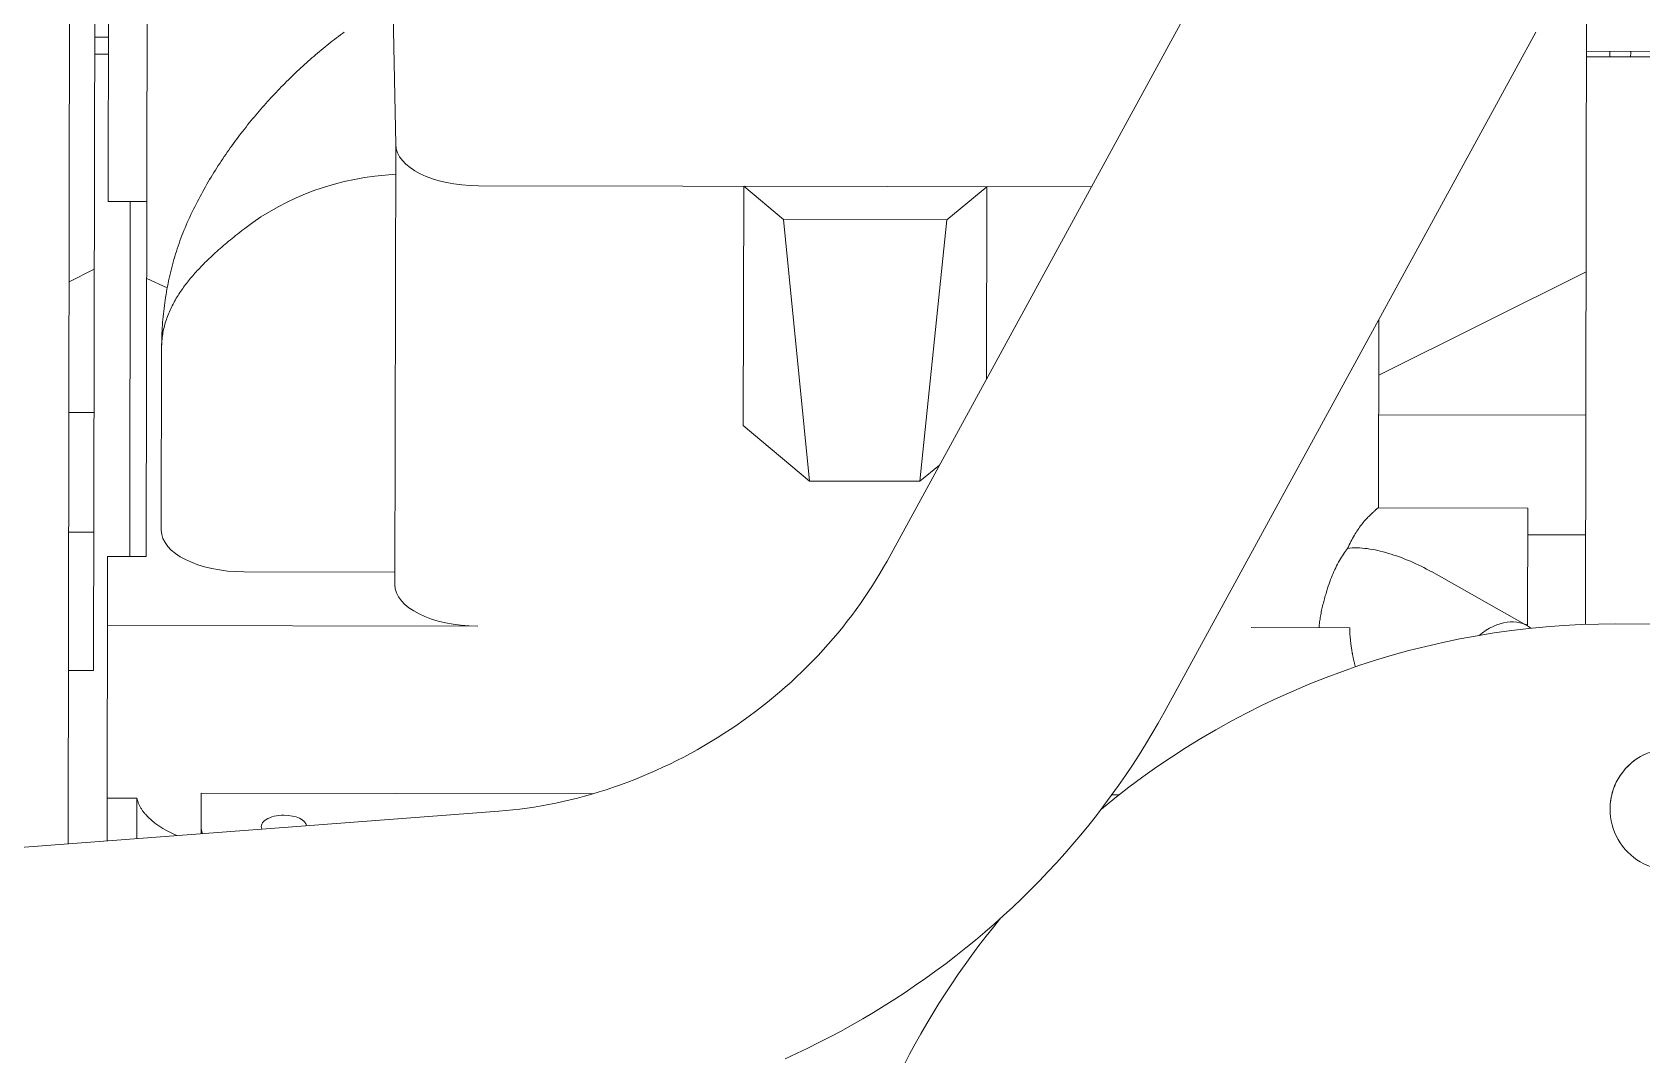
# Model space of a CAD drawing. Extents: x 766778 to 845620, y 133762 to 209800.
# Drawn here: x 786370.6 to 786661.9, y 190782 to 190967.1 of the extents above; entities that cross this region are included whole.
import ezdxf

# ---------------------------------------------------------------- set-up
doc = ezdxf.new("R2010")
doc.units = 0
doc.header["$MEASUREMENT"] = 0
doc.layers.get('0').update_dxf_attribs({"color": 1, "linetype": 'CONTINUOUS'})
doc.layers.add('LA-4748_SHOWN', color=2, linetype='CONTINUOUS', lineweight=53)

# ---------------------------------------------------------------- blocks, each defined once
blk = doc.blocks.new('ENGINE')
at = {"layer": 'LA-4748_SHOWN', "color": 252, "lineweight": 5}
for p, q in [((945327.42, 205511.88), (945328.94, 205801.34)), ((945335.09, 205628.04), (945335.76, 205755.29)), ((945341.75, 205563.81), (945342.74, 205750.98)), ((945332.15, 205543.22), (945333.2, 205743.78)), ((945543.51, 205685.38), (945475.81, 205562.52)), ((945602.19, 205550.61), (945602.84, 205673.86)), ((945387.15, 205638.17), (945386.69, 205669.09)), ((945377.92, 205658.58), (945377.57, 205658.32)), ((945335.25, 205657.78), (945332.75, 205657.79)), ((945374.08, 205655.61), (945373.74, 205655.33)), ((945374.43, 205655.89), (945374.08, 205655.61)), ((945374.77, 205656.17), (945374.43, 205655.89)), ((945375.12, 205656.45), (945374.77, 205656.17)), ((945375.46, 205656.72), (945375.12, 205656.45)), ((945375.81, 205656.99), (945375.46, 205656.72)), ((945376.16, 205657.26), (945375.81, 205656.99)), ((945376.51, 205657.53), (945376.16, 205657.26)), ((945376.86, 205657.8), (945376.51, 205657.53)), ((945377.21, 205658.06), (945376.86, 205657.8)), ((945377.57, 205658.32), (945377.21, 205658.06)), ((945593.57, 205657.8), (945525.86, 205534.93)), ((945335.23, 205654.73), (945332.73, 205654.74)), ((945370.71, 205652.72), (945370.38, 205652.42)), ((945371.04, 205653.02), (945370.71, 205652.72)), ((945371.38, 205653.31), (945371.04, 205653.02)), ((945371.71, 205653.61), (945371.38, 205653.31)), ((945372.05, 205653.9), (945371.71, 205653.61)), ((945372.38, 205654.19), (945372.05, 205653.9)), ((945372.72, 205654.48), (945372.38, 205654.19)), ((945373.06, 205654.77), (945372.72, 205654.48)), ((945373.4, 205655.05), (945373.06, 205654.77)), ((945373.74, 205655.33), (945373.4, 205655.05)), ((945619.26, 205654.23), (945602.73, 205654.32)), ((945629.75, 205653.18), (945602.73, 205653.32)), ((945606.93, 205654.3), (945606.93, 205653.3)), ((945367.77, 205649.96), (945367.45, 205649.64)), ((945368.09, 205650.27), (945367.77, 205649.96)), ((945368.41, 205650.58), (945368.09, 205650.27)), ((945368.74, 205650.9), (945368.41, 205650.58)), ((945369.06, 205651.2), (945368.74, 205650.9)), ((945369.39, 205651.51), (945369.06, 205651.2)), ((945369.72, 205651.82), (945369.39, 205651.51)), ((945370.05, 205652.12), (945369.72, 205651.82)), ((945370.38, 205652.42), (945370.05, 205652.12)), ((945364.91, 205647.04), (945364.6, 205646.71)), ((945365.23, 205647.37), (945364.91, 205647.04)), ((945365.54, 205647.7), (945365.23, 205647.37)), ((945365.85, 205648.03), (945365.54, 205647.7)), ((945366.17, 205648.36), (945365.85, 205648.03)), ((945366.49, 205648.68), (945366.17, 205648.36)), ((945366.81, 205649), (945366.49, 205648.68)), ((945367.13, 205649.32), (945366.81, 205649)), ((945367.45, 205649.64), (945367.13, 205649.32)), ((945362.15, 205643.96), (945361.85, 205643.61)), ((945362.46, 205644.31), (945362.15, 205643.96)), ((945362.76, 205644.66), (945362.46, 205644.31)), ((945363.06, 205645.01), (945362.76, 205644.66)), ((945363.37, 205645.35), (945363.06, 205645.01)), ((945363.68, 205645.69), (945363.37, 205645.35)), ((945363.98, 205646.03), (945363.68, 205645.69)), ((945364.29, 205646.37), (945363.98, 205646.03)), ((945364.6, 205646.71), (945364.29, 205646.37)), ((945359.78, 205641.08), (945359.49, 205640.71)), ((945360.08, 205641.45), (945359.78, 205641.08)), ((945360.37, 205641.82), (945360.08, 205641.45)), ((945360.66, 205642.18), (945360.37, 205641.82)), ((945360.96, 205642.54), (945360.66, 205642.18)), ((945361.26, 205642.9), (945360.96, 205642.54)), ((945361.55, 205643.25), (945361.26, 205642.9)), ((945361.85, 205643.61), (945361.55, 205643.25)), ((945357.5, 205638.06), (945357.22, 205637.67)), ((945357.78, 205638.45), (945357.5, 205638.06)), ((945358.06, 205638.83), (945357.78, 205638.45)), ((945358.34, 205639.21), (945358.06, 205638.83)), ((945358.63, 205639.59), (945358.34, 205639.21)), ((945358.92, 205639.97), (945358.63, 205639.59)), ((945359.2, 205640.34), (945358.92, 205639.97)), ((945359.49, 205640.71), (945359.2, 205640.34)), ((945387.15, 205638.21), (945386.73, 205558.57)), ((945355.57, 205635.3), (945355.3, 205634.89)), ((945355.84, 205635.7), (945355.57, 205635.3)), ((945356.11, 205636.1), (945355.84, 205635.7)), ((945356.39, 205636.5), (945356.11, 205636.1)), ((945356.66, 205636.89), (945356.39, 205636.5)), ((945356.94, 205637.28), (945356.66, 205636.89)), ((945357.22, 205637.67), (945356.94, 205637.28)), ((945353.72, 205632.4), (945353.46, 205631.97)), ((945353.98, 205632.82), (945353.72, 205632.4)), ((945354.24, 205633.24), (945353.98, 205632.82)), ((945354.5, 205633.66), (945354.24, 205633.24)), ((945354.76, 205634.07), (945354.5, 205633.66)), ((945355.03, 205634.48), (945354.76, 205634.07)), ((945355.3, 205634.89), (945355.03, 205634.48)), ((945351.95, 205629.35), (945351.71, 205628.9)), ((945352.2, 205629.79), (945351.95, 205629.35)), ((945352.45, 205630.24), (945352.2, 205629.79)), ((945352.7, 205630.68), (945352.45, 205630.24)), ((945352.95, 205631.11), (945352.7, 205630.68)), ((945353.2, 205631.54), (945352.95, 205631.11)), ((945353.46, 205631.97), (945353.2, 205631.54)), ((945402.11, 205630.67), (945513.04, 205630.08)), ((945450.11, 205630.41), (945449.88, 205587.11)), ((945457.27, 205624.38), (945450.11, 205630.41)), ((945486.87, 205624.22), (945494.11, 205630.18)), ((945494.11, 205630.18), (945493.92, 205595.39)), ((945335.09, 205628.04), (945342.09, 205628.01)), ((945338.75, 205563.82), (945339.09, 205628.02)), ((945350.52, 205626.6), (945350.29, 205626.12)), ((945350.76, 205627.06), (945350.52, 205626.6)), ((945350.99, 205627.53), (945350.76, 205627.06)), ((945351.23, 205627.99), (945350.99, 205627.53)), ((945351.47, 205628.45), (945351.23, 205627.99)), ((945351.71, 205628.9), (945351.47, 205628.45)), ((945348.98, 205623.24), (945349.18, 205623.7)), ((945349.39, 205624.19), (945349.18, 205623.7)), ((945349.61, 205624.68), (945349.39, 205624.19)), ((945349.84, 205625.17), (945349.61, 205624.68)), ((945350.06, 205625.65), (945349.84, 205625.17)), ((945350.29, 205626.12), (945350.06, 205625.65)), ((945486.87, 205624.22), (945457.27, 205624.38)), ((945461.83, 205577.05), (945457.27, 205624.38)), ((945481.82, 205576.94), (945486.87, 205624.22)), ((945347.88, 205620.43), (945348.05, 205620.9)), ((945348.05, 205620.9), (945348.23, 205621.37)), ((945348.23, 205621.37), (945348.41, 205621.84)), ((945348.41, 205621.84), (945348.59, 205622.31)), ((945348.59, 205622.31), (945348.78, 205622.78)), ((945348.78, 205622.78), (945348.98, 205623.24)), ((945356.85, 205620.78), (945356.54, 205620.52)), ((945357.17, 205621.04), (945356.85, 205620.78)), ((945357.49, 205621.29), (945357.17, 205621.04)), ((945357.81, 205621.55), (945357.49, 205621.29)), ((945358.13, 205621.81), (945357.81, 205621.55)), ((945358.45, 205622.07), (945358.13, 205621.81)), ((945358.78, 205622.32), (945358.45, 205622.07)), ((945359.11, 205622.58), (945358.78, 205622.32)), ((945359.44, 205622.84), (945359.11, 205622.58)), ((945359.78, 205623.09), (945359.44, 205622.84)), ((945346.95, 205617.55), (945347.09, 205618.04)), ((945347.09, 205618.04), (945347.24, 205618.52)), ((945347.24, 205618.52), (945347.39, 205619)), ((945347.39, 205619), (945347.55, 205619.48)), ((945347.55, 205619.48), (945347.71, 205619.95)), ((945347.71, 205619.95), (945347.88, 205620.43)), ((945353.33, 205617.69), (945353.06, 205617.44)), ((945353.6, 205617.94), (945353.33, 205617.69)), ((945353.87, 205618.19), (945353.6, 205617.94)), ((945354.15, 205618.45), (945353.87, 205618.19)), ((945354.43, 205618.71), (945354.15, 205618.45)), ((945354.72, 205618.96), (945354.43, 205618.71)), ((945355.01, 205619.22), (945354.72, 205618.96)), ((945355.31, 205619.48), (945355.01, 205619.22)), ((945355.61, 205619.74), (945355.31, 205619.48)), ((945355.92, 205620), (945355.61, 205619.74)), ((945356.23, 205620.26), (945355.92, 205620)), ((945356.54, 205620.52), (945356.23, 205620.26)), ((945332.53, 205615.81), (945327.96, 205613.56)), ((945346.18, 205614.63), (945346.3, 205615.12)), ((945346.3, 205615.12), (945346.42, 205615.61)), ((945346.42, 205615.61), (945346.54, 205616.1)), ((945346.54, 205616.1), (945346.67, 205616.59)), ((945346.67, 205616.59), (945346.81, 205617.07)), ((945346.81, 205617.07), (945346.95, 205617.55)), ((945350.53, 205614.8), (945350.33, 205614.57)), ((945350.73, 205615.03), (945350.53, 205614.8)), ((945350.94, 205615.26), (945350.73, 205615.03)), ((945351.16, 205615.5), (945350.94, 205615.26)), ((945351.38, 205615.73), (945351.16, 205615.5)), ((945351.6, 205615.97), (945351.38, 205615.73)), ((945351.83, 205616.21), (945351.6, 205615.97)), ((945352.07, 205616.45), (945351.83, 205616.21)), ((945352.31, 205616.69), (945352.07, 205616.45)), ((945352.55, 205616.94), (945352.31, 205616.69)), ((945352.81, 205617.19), (945352.55, 205616.94)), ((945353.06, 205617.44), (945352.81, 205617.19)), ((945345.71, 205612.42), (945342.02, 205614.11)), ((945345.57, 205611.67), (945345.66, 205612.17)), ((945345.66, 205612.17), (945345.76, 205612.66)), ((945345.76, 205612.66), (945345.86, 205613.16)), ((945345.86, 205613.16), (945345.96, 205613.65)), ((945345.96, 205613.65), (945346.07, 205614.14)), ((945346.07, 205614.14), (945346.18, 205614.63)), ((945348.34, 205612.03), (945348.17, 205611.78)), ((945348.51, 205612.27), (945348.34, 205612.03)), ((945348.68, 205612.51), (945348.51, 205612.27)), ((945348.85, 205612.74), (945348.68, 205612.51)), ((945349.03, 205612.97), (945348.85, 205612.74)), ((945349.2, 205613.2), (945349.03, 205612.97)), ((945349.38, 205613.43), (945349.2, 205613.2)), ((945349.57, 205613.66), (945349.38, 205613.43)), ((945349.75, 205613.89), (945349.57, 205613.66)), ((945349.94, 205614.12), (945349.75, 205613.89)), ((945350.13, 205614.34), (945349.94, 205614.12)), ((945350.33, 205614.57), (945350.13, 205614.34)), ((945602.52, 205614.39), (945564.93, 205595.84)), ((945345.12, 205608.68), (945345.19, 205609.18)), ((945345.19, 205609.18), (945345.25, 205609.68)), ((945345.25, 205609.68), (945345.33, 205610.18)), ((945345.33, 205610.18), (945345.41, 205610.68)), ((945345.41, 205610.68), (945345.49, 205611.18)), ((945345.49, 205611.18), (945345.57, 205611.67)), ((945346.47, 205608.9), (945346.34, 205608.63)), ((945346.61, 205609.17), (945346.47, 205608.9)), ((945346.75, 205609.45), (945346.61, 205609.17)), ((945346.9, 205609.71), (945346.75, 205609.45)), ((945347.04, 205609.98), (945346.9, 205609.71)), ((945347.2, 205610.25), (945347.04, 205609.98)), ((945347.35, 205610.51), (945347.2, 205610.25)), ((945347.51, 205610.77), (945347.35, 205610.51)), ((945347.67, 205611.03), (945347.51, 205610.77)), ((945347.84, 205611.28), (945347.67, 205611.03)), ((945348, 205611.54), (945347.84, 205611.28)), ((945348.17, 205611.78), (945348, 205611.54)), ((945344.82, 205605.67), (945344.86, 205606.17)), ((945344.86, 205606.17), (945344.91, 205606.68)), ((945344.91, 205606.68), (945344.95, 205607.18)), ((945344.95, 205607.18), (945345.01, 205607.68)), ((945345.01, 205607.68), (945345.06, 205608.18)), ((945345.06, 205608.18), (945345.12, 205608.68)), ((945345.35, 205606.08), (945345.27, 205605.79)), ((945345.44, 205606.37), (945345.35, 205606.08)), ((945345.54, 205606.66), (945345.44, 205606.37)), ((945345.64, 205606.94), (945345.54, 205606.66)), ((945345.74, 205607.23), (945345.64, 205606.94)), ((945345.85, 205607.51), (945345.74, 205607.23)), ((945345.97, 205607.79), (945345.85, 205607.51)), ((945346.09, 205608.07), (945345.97, 205607.79)), ((945346.21, 205608.35), (945346.09, 205608.07)), ((945346.34, 205608.63), (945346.21, 205608.35)), ((945344.68, 205602.64), (945344.69, 205603.14)), ((945344.69, 205603.14), (945344.71, 205603.65)), ((945344.71, 205603.65), (945344.73, 205604.16)), ((945344.75, 205603.13), (945344.72, 205602.83)), ((945344.73, 205604.16), (945344.76, 205604.66)), ((945344.78, 205603.43), (945344.75, 205603.13)), ((945344.76, 205604.66), (945344.79, 205605.16)), ((945344.82, 205603.73), (945344.78, 205603.43)), ((945344.79, 205605.16), (945344.82, 205605.67)), ((945344.87, 205604.02), (945344.82, 205603.73)), ((945344.92, 205604.32), (945344.87, 205604.02)), ((945344.98, 205604.62), (945344.92, 205604.32)), ((945345.04, 205604.91), (945344.98, 205604.62)), ((945345.11, 205605.2), (945345.04, 205604.91)), ((945345.19, 205605.5), (945345.11, 205605.2)), ((945345.27, 205605.79), (945345.19, 205605.5)), ((945564.8, 205571.8), (945564.98, 205605.92)), ((945344.49, 205568.54), (945344.67, 205601.63)), ((945344.67, 205602.13), (945344.68, 205602.64)), ((945344.68, 205602.23), (945344.67, 205601.93)), ((945344.67, 205601.63), (945344.67, 205602.13)), ((945344.67, 205601.93), (945344.67, 205601.63)), ((945344.7, 205602.53), (945344.68, 205602.23)), ((945344.72, 205602.83), (945344.7, 205602.53)), ((945327.83, 205589.89), (945332.39, 205589.87)), ((945564.89, 205588.64), (945602.39, 205588.45)), ((945449.88, 205587.11), (945461.83, 205577.05)), ((945485.36, 205579.86), (945481.82, 205576.94)), ((945481.82, 205576.94), (945461.83, 205577.05)), ((945563.86, 205571.08), (945563.77, 205571)), ((945563.95, 205571.16), (945563.86, 205571.08)), ((945564.03, 205571.24), (945563.95, 205571.16)), ((945564.11, 205571.31), (945564.03, 205571.24)), ((945564.18, 205571.38), (945564.11, 205571.31)), ((945564.25, 205571.45), (945564.18, 205571.38)), ((945564.31, 205571.51), (945564.25, 205571.45)), ((945564.37, 205571.56), (945564.31, 205571.51)), ((945564.43, 205571.61), (945564.37, 205571.56)), ((945564.48, 205571.66), (945564.43, 205571.61)), ((945564.53, 205571.7), (945564.48, 205571.66)), ((945564.58, 205571.73), (945564.53, 205571.7)), ((945564.62, 205571.76), (945564.58, 205571.73)), ((945564.65, 205571.78), (945564.62, 205571.76)), ((945564.69, 205571.79), (945564.65, 205571.78)), ((945564.71, 205571.8), (945564.69, 205571.79)), ((945564.74, 205571.8), (945564.71, 205571.8)), ((945591.8, 205571.66), (945564.74, 205571.81)), ((945591.69, 205550.38), (945591.8, 205571.66)), ((945332.28, 205568.22), (945327.72, 205568.24)), ((945561.05, 205567.89), (945561.21, 205568.13)), ((945561.21, 205568.13), (945561.37, 205568.36)), ((945561.37, 205568.36), (945561.54, 205568.59)), ((945561.54, 205568.59), (945561.7, 205568.8)), ((945561.7, 205568.8), (945561.87, 205569.01)), ((945561.87, 205569.01), (945562.03, 205569.22)), ((945562.03, 205569.22), (945562.2, 205569.42)), ((945562.2, 205569.42), (945562.37, 205569.61)), ((945562.37, 205569.61), (945562.54, 205569.79)), ((945562.54, 205569.79), (945562.71, 205569.97)), ((945562.71, 205569.97), (945562.88, 205570.14)), ((945562.88, 205570.14), (945563.05, 205570.3)), ((945563.16, 205570.41), (945563.05, 205570.3)), ((945563.27, 205570.52), (945563.16, 205570.41)), ((945563.38, 205570.62), (945563.27, 205570.52)), ((945563.48, 205570.72), (945563.38, 205570.62)), ((945563.58, 205570.82), (945563.48, 205570.72)), ((945563.68, 205570.91), (945563.58, 205570.82)), ((945563.77, 205571), (945563.68, 205570.91)), ((945559.47, 205565.15), (945559.63, 205565.45)), ((945559.63, 205565.45), (945559.78, 205565.75)), ((945559.78, 205565.75), (945559.94, 205566.04)), ((945559.94, 205566.04), (945560.09, 205566.33)), ((945560.09, 205566.33), (945560.25, 205566.61)), ((945560.25, 205566.61), (945560.41, 205566.88)), ((945560.41, 205566.88), (945560.57, 205567.14)), ((945560.57, 205567.14), (945560.73, 205567.4)), ((945560.73, 205567.4), (945560.89, 205567.65)), ((945560.89, 205567.65), (945561.05, 205567.89)), ((945602.27, 205566.8), (945591.77, 205566.85)), ((945334.48, 205512.39), (945334.75, 205563.84)), ((945334.75, 205563.84), (945341.75, 205563.81)), ((945475.81, 205562.52), (945475.18, 205561.41)), ((945557.52, 205562.01), (945557.69, 205562.32)), ((945557.69, 205562.32), (945557.87, 205562.62)), ((945557.87, 205562.62), (945558.05, 205562.92)), ((945558.05, 205562.92), (945558.23, 205563.2)), ((945558.23, 205563.2), (945558.41, 205563.48)), ((945558.41, 205563.48), (945558.6, 205563.75)), ((945558.6, 205563.75), (945558.78, 205564.01)), ((945558.78, 205564.01), (945558.98, 205564.27)), ((945558.98, 205564.27), (945559.17, 205564.51)), ((945559.17, 205564.51), (945559.32, 205564.83)), ((945559.17, 205564.51), (945559.59, 205564.56)), ((945559.32, 205564.83), (945559.47, 205565.15)), ((945559.59, 205564.56), (945560.03, 205564.6)), ((945560.03, 205564.6), (945560.46, 205564.61)), ((945560.46, 205564.61), (945560.9, 205564.61)), ((945560.9, 205564.61), (945561.35, 205564.6)), ((945561.35, 205564.6), (945561.81, 205564.56)), ((945561.81, 205564.56), (945562.27, 205564.52)), ((945562.27, 205564.52), (945562.73, 205564.46)), ((945562.73, 205564.46), (945563.2, 205564.39)), ((945563.2, 205564.39), (945563.67, 205564.31)), ((945563.67, 205564.31), (945564.15, 205564.22)), ((945564.15, 205564.22), (945564.62, 205564.12)), ((945564.62, 205564.12), (945565.1, 205564)), ((945565.1, 205564), (945565.59, 205563.88)), ((945565.59, 205563.88), (945566.07, 205563.75)), ((945566.07, 205563.75), (945566.56, 205563.6)), ((945566.56, 205563.6), (945567.05, 205563.45)), ((945567.05, 205563.45), (945567.55, 205563.29)), ((945567.55, 205563.29), (945568.04, 205563.12)), ((945568.04, 205563.12), (945568.54, 205562.94)), ((945568.54, 205562.94), (945569.04, 205562.75)), ((945569.04, 205562.75), (945569.54, 205562.56)), ((945569.54, 205562.56), (945570.04, 205562.35)), ((945570.04, 205562.35), (945570.55, 205562.14)), ((945359.45, 205560.96), (945386.74, 205560.82)), ((945474.53, 205560.3), (945473.86, 205559.19)), ((945475.18, 205561.41), (945474.53, 205560.3)), ((945556.24, 205559.27), (945556.39, 205559.64)), ((945556.39, 205559.64), (945556.54, 205560)), ((945556.54, 205560), (945556.7, 205560.35)), ((945556.7, 205560.35), (945556.86, 205560.7)), ((945556.86, 205560.7), (945557.02, 205561.04)), ((945557.02, 205561.04), (945557.18, 205561.37)), ((945557.18, 205561.37), (945557.35, 205561.69)), ((945557.35, 205561.69), (945557.52, 205562.01)), ((945570.55, 205562.14), (945571.04, 205561.92)), ((945571.04, 205561.92), (945571.54, 205561.7)), ((945571.54, 205561.7), (945572.03, 205561.46)), ((945572.03, 205561.46), (945572.51, 205561.23)), ((945572.51, 205561.23), (945572.99, 205560.99)), ((945572.99, 205560.99), (945573.45, 205560.74)), ((945573.45, 205560.74), (945573.91, 205560.49)), ((945573.91, 205560.49), (945574.35, 205560.25)), ((945591.57, 205550.44), (945574.32, 205560.26)), ((945472.46, 205557), (945471.73, 205555.92)), ((945473.17, 205558.1), (945472.46, 205557)), ((945473.86, 205559.19), (945473.17, 205558.1)), ((945555.26, 205556.46), (945555.39, 205556.88)), ((945555.39, 205556.88), (945555.53, 205557.31)), ((945555.53, 205557.31), (945555.66, 205557.72)), ((945555.66, 205557.72), (945555.8, 205558.12)), ((945555.8, 205558.12), (945555.94, 205558.51)), ((945555.94, 205558.51), (945556.09, 205558.9)), ((945556.09, 205558.9), (945556.24, 205559.27)), ((945470.2, 205553.76), (945469.4, 205552.7)), ((945470.97, 205554.84), (945470.2, 205553.76)), ((945471.73, 205555.92), (945470.97, 205554.84)), ((945554.5, 205553.59), (945554.44, 205553.33)), ((945554.56, 205553.85), (945554.5, 205553.59)), ((945554.62, 205554.11), (945554.56, 205553.85)), ((945554.69, 205554.38), (945554.62, 205554.11)), ((945554.76, 205554.64), (945554.69, 205554.38)), ((945554.83, 205554.9), (945554.76, 205554.64)), ((945554.9, 205555.16), (945554.83, 205554.9)), ((945554.97, 205555.42), (945554.9, 205555.16)), ((945555.04, 205555.68), (945554.97, 205555.42)), ((945555.11, 205555.94), (945555.04, 205555.68)), ((945555.19, 205556.2), (945555.11, 205555.94)), ((945555.26, 205556.46), (945555.19, 205556.2)), ((945401.69, 205550.99), (945334.69, 205551.34)), ((945468.59, 205551.64), (945467.75, 205550.59)), ((945469.4, 205552.7), (945468.59, 205551.64)), ((945554.01, 205550.71), (945553.98, 205550.45)), ((945554.03, 205550.97), (945554.01, 205550.71)), ((945554.07, 205551.23), (945554.03, 205550.97)), ((945554.1, 205551.49), (945554.07, 205551.23)), ((945554.14, 205551.75), (945554.1, 205551.49)), ((945554.18, 205552.02), (945554.14, 205551.75)), ((945554.23, 205552.28), (945554.18, 205552.02)), ((945554.28, 205552.54), (945554.23, 205552.28)), ((945554.33, 205552.8), (945554.28, 205552.54)), ((945554.38, 205553.06), (945554.33, 205552.8)), ((945554.44, 205553.33), (945554.38, 205553.06)), ((945591.69, 205550.66), (945591.19, 205550.67)), ((945601.38, 205550.58), (945604.53, 205550.67)), ((945604.53, 205550.67), (945607.69, 205550.69)), ((945607.69, 205550.69), (945623.69, 205550.6)), ((945466.02, 205548.53), (945465.13, 205547.51)), ((945466.9, 205549.56), (945466.02, 205548.53)), ((945467.75, 205550.59), (945466.9, 205549.56)), ((945559.53, 205550.16), (945541.69, 205550.26)), ((945553.98, 205550.45), (945553.96, 205550.19)), ((945576.36, 205547.44), (945579.45, 205548.07)), ((945579.45, 205548.07), (945582.56, 205548.63)), ((945582.56, 205548.63), (945585.68, 205549.13)), ((945585.68, 205549.13), (945588.8, 205549.55)), ((945588.8, 205549.55), (945591.94, 205549.91)), ((945591.94, 205549.91), (945595.08, 205550.2)), ((945595.08, 205550.2), (945598.23, 205550.43)), ((945598.23, 205550.43), (945601.38, 205550.58)), ((945463.28, 205545.5), (945462.33, 205544.51)), ((945464.22, 205546.5), (945463.28, 205545.5)), ((945465.13, 205547.51), (945464.22, 205546.5)), ((945559.96, 205545.58), (945559.97, 205545.47)), ((945559.97, 205545.47), (945559.99, 205545.37)), ((945559.99, 205545.37), (945560.01, 205545.26)), ((945560.01, 205545.26), (945560.03, 205545.16)), ((945560.03, 205545.16), (945560.06, 205545.05)), ((945560.06, 205545.05), (945560.08, 205544.95)), ((945560.08, 205544.95), (945560.1, 205544.84)), ((945560.1, 205544.84), (945560.12, 205544.74)), ((945564.15, 205544.26), (945567.18, 205545.15)), ((945567.18, 205545.15), (945570.22, 205545.98)), ((945570.22, 205545.98), (945573.29, 205546.75)), ((945573.29, 205546.75), (945576.36, 205547.44)), ((945332.15, 205543.22), (945327.59, 205543.24)), ((945460.38, 205542.58), (945459.38, 205541.63)), ((945461.37, 205543.54), (945460.38, 205542.58)), ((945462.33, 205544.51), (945461.37, 205543.54)), ((945555.2, 205541.18), (945558.16, 205542.27)), ((945558.16, 205542.27), (945561.15, 205543.3)), ((945560.12, 205544.74), (945560.14, 205544.63)), ((945560.14, 205544.63), (945560.16, 205544.53)), ((945560.16, 205544.53), (945560.19, 205544.43)), ((945560.19, 205544.43), (945560.21, 205544.32)), ((945560.21, 205544.32), (945560.23, 205544.22)), ((945560.23, 205544.22), (945560.26, 205544.12)), ((945560.26, 205544.12), (945560.28, 205544.01)), ((945560.28, 205544.01), (945560.31, 205543.91)), ((945560.31, 205543.91), (945560.33, 205543.81)), ((945560.33, 205543.81), (945560.36, 205543.7)), ((945560.36, 205543.7), (945560.38, 205543.6)), ((945560.38, 205543.6), (945560.41, 205543.5)), ((945560.41, 205543.5), (945560.43, 205543.39)), ((945560.43, 205543.39), (945560.46, 205543.29)), ((945560.46, 205543.29), (945560.49, 205543.19)), ((945560.49, 205543.19), (945560.51, 205543.09)), ((945561.15, 205543.3), (945564.15, 205544.26)), ((945457.32, 205539.77), (945456.27, 205538.86)), ((945458.36, 205540.69), (945457.32, 205539.77)), ((945459.38, 205541.63), (945458.36, 205540.69)), ((945549.35, 205538.81), (945552.26, 205540.03)), ((945552.26, 205540.03), (945555.2, 205541.18)), ((945453.03, 205536.23), (945451.92, 205535.38)), ((945454.12, 205537.09), (945453.03, 205536.23)), ((945455.21, 205537.97), (945454.12, 205537.09)), ((945456.27, 205538.86), (945455.21, 205537.97)), ((945540.79, 205534.79), (945543.61, 205536.19)), ((945543.61, 205536.19), (945546.47, 205537.53)), ((945546.47, 205537.53), (945549.35, 205538.81)), ((945449.65, 205533.73), (945448.5, 205532.93)), ((945450.79, 205534.55), (945449.65, 205533.73)), ((945451.92, 205535.38), (945450.79, 205534.55)), ((945525.86, 205534.93), (945524.77, 205533)), ((945535.23, 205531.8), (945537.99, 205533.32)), ((945537.99, 205533.32), (945540.79, 205534.79)), ((945444.98, 205530.64), (945443.78, 205529.91)), ((945446.16, 205531.39), (945444.98, 205530.64)), ((945447.34, 205532.15), (945446.16, 205531.39)), ((945448.5, 205532.93), (945447.34, 205532.15)), ((945523.65, 205531.08), (945522.5, 205529.18)), ((945524.77, 205533), (945523.65, 205531.08)), ((945532.5, 205530.21), (945535.23, 205531.8)), ((945440.12, 205527.84), (945438.89, 205527.18)), ((945441.35, 205528.51), (945440.12, 205527.84)), ((945442.57, 205529.2), (945441.35, 205528.51)), ((945443.78, 205529.91), (945442.57, 205529.2)), ((945522.5, 205529.18), (945521.31, 205527.29)), ((945527.15, 205526.87), (945529.81, 205528.57)), ((945529.81, 205528.57), (945532.5, 205530.21)), ((945433.86, 205524.77), (945432.59, 205524.21)), ((945435.13, 205525.34), (945433.86, 205524.77)), ((945436.39, 205525.93), (945435.13, 205525.34)), ((945437.64, 205526.55), (945436.39, 205525.93)), ((945438.89, 205527.18), (945437.64, 205526.55)), ((945520.09, 205525.42), (945518.85, 205523.57)), ((945521.31, 205527.29), (945520.09, 205525.42)), ((945521.95, 205523.3), (945524.53, 205525.11)), ((945524.53, 205525.11), (945527.15, 205526.87)), ((945609.48, 205524.64), (945609.15, 205524.27)), ((945609.82, 205524.99), (945609.48, 205524.64)), ((945610.19, 205525.33), (945609.82, 205524.99)), ((945610.56, 205525.65), (945610.19, 205525.33)), ((945610.95, 205525.95), (945610.56, 205525.65)), ((945611.35, 205526.24), (945610.95, 205525.95)), ((945611.75, 205526.5), (945611.35, 205526.24)), ((945612.17, 205526.74), (945611.75, 205526.5)), ((945612.6, 205526.97), (945612.17, 205526.74)), ((945426.15, 205521.75), (945424.85, 205521.32)), ((945427.44, 205522.2), (945426.15, 205521.75)), ((945428.74, 205522.67), (945427.44, 205522.2)), ((945430.02, 205523.17), (945428.74, 205522.67)), ((945431.31, 205523.68), (945430.02, 205523.17)), ((945432.59, 205524.21), (945431.31, 205523.68)), ((945517.57, 205521.74), (945516.26, 205519.93)), ((945518.85, 205523.57), (945517.57, 205521.74)), ((945519.41, 205521.43), (945521.95, 205523.3)), ((945607.45, 205521.58), (945607.38, 205521.4)), ((945607.54, 205521.76), (945607.45, 205521.58)), ((945607.76, 205522.22), (945607.54, 205521.76)), ((945608, 205522.65), (945607.76, 205522.22)), ((945608.26, 205523.08), (945608, 205522.65)), ((945608.54, 205523.49), (945608.26, 205523.08)), ((945608.83, 205523.88), (945608.54, 205523.49)), ((945609.15, 205524.27), (945608.83, 205523.88)), ((945339.89, 205520.1), (945334.52, 205520.13)), ((945339.89, 205520.1), (945339.85, 205512.78)), ((945339.93, 205519.96), (945339.89, 205520.1)), ((945339.97, 205519.82), (945339.93, 205519.96)), ((945340.02, 205519.68), (945339.97, 205519.82)), ((945340.06, 205519.54), (945340.02, 205519.68)), ((945340.11, 205519.41), (945340.06, 205519.54)), ((945340.16, 205519.27), (945340.11, 205519.41)), ((945340.21, 205519.14), (945340.16, 205519.27)), ((945340.27, 205519.01), (945340.21, 205519.14)), ((945340.32, 205518.88), (945340.27, 205519.01)), ((945340.38, 205518.75), (945340.32, 205518.88)), ((945340.44, 205518.63), (945340.38, 205518.75)), ((945340.51, 205518.51), (945340.44, 205518.63)), ((945351.49, 205513.62), (945351.53, 205520.94)), ((945422.35, 205520.56), (945351.53, 205520.94)), ((945414.41, 205518.67), (945413.11, 205518.44)), ((945415.72, 205518.93), (945414.41, 205518.67)), ((945417.02, 205519.21), (945415.72, 205518.93)), ((945418.33, 205519.5), (945417.02, 205519.21)), ((945419.63, 205519.82), (945418.33, 205519.5)), ((945420.94, 205520.17), (945419.63, 205519.82)), ((945422.24, 205520.53), (945420.94, 205520.17)), ((945423.55, 205520.92), (945422.24, 205520.53)), ((945424.85, 205521.32), (945423.55, 205520.92)), ((945514.45, 205517.52), (945516.91, 205519.5)), ((945516.26, 205519.93), (945514.92, 205518.14)), ((945517.63, 205520.06), (945516.36, 205520.07)), ((945516.91, 205519.5), (945519.41, 205521.43)), ((945606.64, 205518.77), (945606.61, 205518.58)), ((945606.67, 205518.96), (945606.64, 205518.77)), ((945606.7, 205519.15), (945606.67, 205518.96)), ((945606.74, 205519.34), (945606.7, 205519.15)), ((945606.78, 205519.53), (945606.74, 205519.34)), ((945606.82, 205519.72), (945606.78, 205519.53)), ((945606.87, 205519.91), (945606.82, 205519.72)), ((945606.92, 205520.1), (945606.87, 205519.91)), ((945606.98, 205520.29), (945606.92, 205520.1)), ((945607.03, 205520.48), (945606.98, 205520.29)), ((945607.1, 205520.66), (945607.03, 205520.48)), ((945607.16, 205520.85), (945607.1, 205520.66)), ((945607.23, 205521.03), (945607.16, 205520.85)), ((945607.3, 205521.22), (945607.23, 205521.03)), ((945607.38, 205521.4), (945607.3, 205521.22)), ((945405.38, 205517.5), (945271.71, 205507.87)), ((945340.57, 205518.38), (945340.51, 205518.51)), ((945340.64, 205518.26), (945340.57, 205518.38)), ((945340.71, 205518.14), (945340.64, 205518.26)), ((945340.78, 205518.03), (945340.71, 205518.14)), ((945340.85, 205517.91), (945340.78, 205518.03)), ((945340.93, 205517.8), (945340.85, 205517.91)), ((945341.01, 205517.69), (945340.93, 205517.8)), ((945341.09, 205517.58), (945341.01, 205517.69)), ((945341.17, 205517.47), (945341.09, 205517.58)), ((945341.26, 205517.37), (945341.17, 205517.47)), ((945341.34, 205517.26), (945341.26, 205517.37)), ((945341.43, 205517.16), (945341.34, 205517.26)), ((945406.66, 205517.6), (945405.38, 205517.5)), ((945407.94, 205517.73), (945406.66, 205517.6)), ((945409.23, 205517.87), (945407.94, 205517.73)), ((945410.52, 205518.04), (945409.23, 205517.87)), ((945411.82, 205518.23), (945410.52, 205518.04)), ((945413.11, 205518.44), (945411.82, 205518.23)), ((945513.55, 205516.37), (945512.16, 205514.61)), ((945514.92, 205518.14), (945513.55, 205516.37)), ((945606.52, 205517.44), (945606.51, 205517.24)), ((945606.51, 205517.18), (945606.51, 205517.18)), ((945606.53, 205517.82), (945606.52, 205517.63)), ((945606.52, 205517.63), (945606.52, 205517.44)), ((945606.55, 205518.01), (945606.53, 205517.82)), ((945606.56, 205518.2), (945606.55, 205518.01)), ((945606.59, 205518.39), (945606.56, 205518.2)), ((945606.61, 205518.58), (945606.59, 205518.39)), ((945510.73, 205512.88), (945509.28, 205511.17)), ((945512.16, 205514.61), (945510.73, 205512.88)), ((945509.28, 205511.17), (945507.8, 205509.48)), ((945506.29, 205507.82), (945504.75, 205506.17)), ((945507.8, 205509.48), (945506.29, 205507.82)), ((945503.19, 205504.55), (945501.6, 205502.96)), ((945504.75, 205506.17), (945503.19, 205504.55)), ((945499.99, 205501.38), (945498.35, 205499.83)), ((945501.6, 205502.96), (945499.99, 205501.38)), ((945496.69, 205498.31), (945495.01, 205496.81)), ((945498.35, 205499.83), (945496.69, 205498.31)), ((945493.3, 205495.33), (945491.57, 205493.88)), ((945495.01, 205496.81), (945493.3, 205495.33)), ((945489.81, 205492.46), (945488.04, 205491.06)), ((945491.57, 205493.88), (945489.81, 205492.46)), ((945486.24, 205489.69), (945484.42, 205488.34)), ((945488.04, 205491.06), (945486.24, 205489.69)), ((945482.59, 205487.02), (945480.73, 205485.74)), ((945484.42, 205488.34), (945482.59, 205487.02)), ((945478.85, 205484.47), (945476.95, 205483.24)), ((945480.73, 205485.74), (945478.85, 205484.47)), ((945473.11, 205480.86), (945471.16, 205479.71)), ((945475.04, 205482.04), (945473.11, 205480.86)), ((945476.95, 205483.24), (945475.04, 205482.04)), ((945469.19, 205478.6), (945467.21, 205477.51)), ((945471.16, 205479.71), (945469.19, 205478.6)), ((945463.19, 205475.43), (945461.16, 205474.43)), ((945465.21, 205476.45), (945463.19, 205475.43)), ((945467.21, 205477.51), (945465.21, 205476.45)), ((945459.12, 205473.47), (945457.06, 205472.54)), ((945461.16, 205474.43), (945459.12, 205473.47))]:
    blk.add_line(p, q, dxfattribs=at)
for centre, major_axis, ratio, start_param, end_param in [((945594.24, 205654.45), (16.48, -0.67), 0.868759, 6.2482, 6.318028), ((945402.15, 205638.17), (-15, 0.08), 0.5, 0.010078, 1.570796), ((945389.63, 205593.89), (-45, 0.24), 0.866025, 4.772719, 5.442117), ((945359.49, 205568.46), (-15, 0.08), 0.5, 0, 1.570796), ((945401.73, 205558.49), (-15, 0.08), 0.5, 0, 1.570796), ((945585.64, 205540.02), (5.94, 10.43), 0.64712, 6.171096, 7.310647), ((945572.06, 205543.04), (7.59, -17.32), 0.575531, 4.055121, 4.322729), ((945617.51, 205517.12), (-11, 0.06), 1, 4.712389, 7.853982), ((945361.53, 205521.55), (-22, 0.12), 0.5, 0.421458, 0.858814), ((945366.5, 205514.86), (-4.1, 0.02), 0.5, 4.712389, 6.513755), ((945366.5, 205514.86), (4.1, -0.02), 0.5, 0.076294, 1.570796), ((945363.5, 205514.87), (-12, 0.06), 0.5, 0, 0.218014), ((945606.92, 205405.19), (-140.71, 32.37), 1, 5.812267, 6.283185)]:
    blk.add_ellipse(centre, major_axis=major_axis, ratio=ratio, start_param=start_param, end_param=end_param, dxfattribs=at)

msp = doc.modelspace()

# ---------------------------------------------------------------- block references
at = {"color": 7, "linetype": 'Continuous', "rotation": 0.1984573570547499}
msp.add_blockref('ENGINE', (-158232.80366, -17964.77499), dxfattribs=at)

doc.saveas('drawing.dxf')
